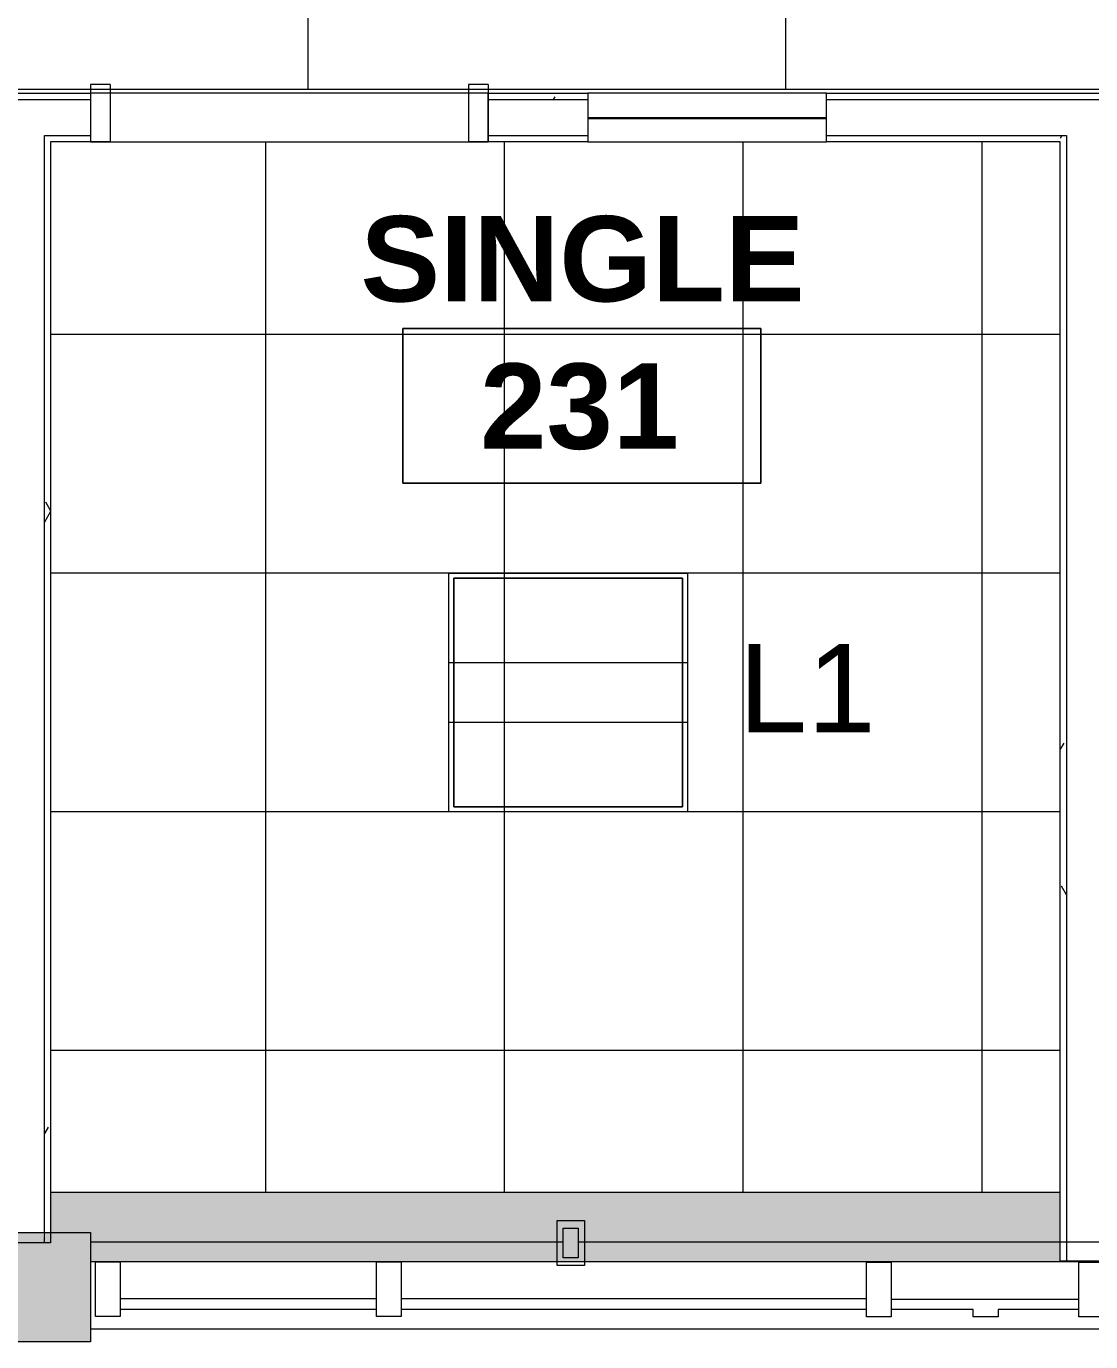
# Model space of a CAD drawing. Header units: inches. Extents: x -24 to 3083, y 122 to 13691.
# Drawn here: x 2143.8 to 2250.8, y 12105.2 to 12237.5 of the extents above; entities that cross this region are included whole.
import ezdxf

# ---------------------------------------------------------------- set-up
doc = ezdxf.new("R2010")
doc.units = ezdxf.units.IN
doc.header["$MEASUREMENT"] = 0
for name, color, linetype, lineweight in [('X2$0$A-AREA-IDEN', 2, 'Continuous', 9), ('X2$0$A-CLNG', 13, 'Continuous', 13), ('X2$0$A-CLNG-PATT', 13, 'Continuous', 13), ('X2$0$A-DOOR', 31, 'Continuous', 13), ('X2$0$A-DOOR-FRAM', 31, 'Continuous', 20), ('X2$0$A-GLAZ', 151, 'Continuous', 13), ('X2$0$A-WALL', 113, 'Continuous', 13), ('X2$0$A-WALL-PATT', 111, 'Continuous', 13), ('X2$0$E-ELEC-FIXT', 91, 'Continuous', 9), ('X2$0$E-LITE-EQPM', 33, 'Continuous', 9), ('X2$0$E-LITE-EQPM-IDEN', 33, 'Continuous', 9), ('X2$0$I-WALL', 2, 'Continuous', 9), ('X2$0$Plaza America_Tower 1_2nd Floor -REVIT_dwg', 8, 'Continuous', 9)]:
    doc.layers.add(name, color=color, linetype=linetype, lineweight=lineweight)
doc.styles.add('X2$0$Arial_3', font='arial.ttf', dxfattribs={"height": 8.851796})
doc.styles.add('X2$0$Swis721 Lt BT_B', font='', dxfattribs={"height": 8.583975})
doc.styles.get('X2$0$Swis721 Lt BT_B').set_extended_font_data('Swis721 Lt BT', bold=True)
pattern_1 = [(0, (0, 0), (30.72, 7.68), [1.267, -21.773, 1.267, -21.773, -122.88]), (0, (0, 0), (30.72, 7.68), [-46.08, 1.267, -44.813, 1.267, -21.773, -53.76]), (0, (0, 0), (30.72, 7.68), [-115.2, 1.267, -14.093, 1.267, -37.133]), (120, (11.52, 3.84), (-22.0110751, 22.7643004), [1.267, -21.773, 1.267, -21.773, -122.88]), (120, (11.52, 3.84), (-22.0110751, 22.7643004), [-46.08, 1.267, -44.813, 1.267, -21.773, -53.76]), (120, (11.52, 3.84), (-22.0110751, 22.7643004), [-115.2, 1.267, -14.093, 1.267, -37.133]), (240, (15.36, 19.2), (-8.7089249, -30.4443004), [1.267, -21.773, 1.267, -21.773, -122.88]), (240, (15.36, 19.2), (-8.7089249, -30.4443004), [-46.08, 1.267, -44.813, 1.267, -21.773, -53.76]), (240, (15.36, 19.2), (-8.7089249, -30.4443004), [-115.2, 1.267, -14.093, 1.267, -37.133])]

# ---------------------------------------------------------------- blocks, each defined once
blk = doc.blocks.new('X2$0$PS - Duplex - Duplex-V1-FIRST FLOOR')
at = {"layer": 'X2$0$E-ELEC-FIXT'}
for p, q in [((-1.375, -2.25), (-1.375, 2.25)), ((-1.375, 2.25), (1.375, 2.25)), ((-0.75, -1.5), (-0.75, 1.5)), ((-0.75, 1.5), (0.75, 1.5)), ((0.75, 1.5), (0.75, -1.5)), ((1.375, 2.25), (1.375, -2.25)), ((1.375, -2.25), (-1.375, -2.25)), ((0.75, -1.5), (-0.75, -1.5))]:
    blk.add_line(p, q, dxfattribs=at)
blk = doc.blocks.new('X2$0$Plaza America_Tower 1_2nd Floor -REVIT_dwg-5250115-FIRST FLOOR')
at = {"layer": 'X2$0$A-GLAZ', "color": 253, "lineweight": 9}
for p, q in [((27139.35, 12115.17), (27091.81, 12115.17)), ((27241.35, 12115.17), (27140.85, 12115.17)), ((27120.56, 12109.48), (27094.81, 12109.48)), ((27169.81, 12109.48), (27123.06, 12109.48)), ((27191.18, 12109.42), (27172.31, 12109.42)), ((27120.56, 12108.42), (27094.81, 12108.42)), ((27169.81, 12108.42), (27123.06, 12108.42)), ((27271.65, 12106.42), (27091.81, 12106.42))]:
    blk.add_line(p, q, dxfattribs=at)
at = {"layer": 'X2$0$A-GLAZ', "color": 253, "lineweight": 9, "flags": 128}
for points in [[(27094.81, 12113.21), (27094.81, 12107.71), (27092.31, 12107.71), (27092.31, 12113.21)], [(27120.56, 12113.21), (27123.06, 12113.21), (27123.06, 12107.71), (27120.56, 12107.71)], [(27172.31, 12113.17), (27172.31, 12107.67), (27169.81, 12107.67), (27169.81, 12113.17)]]:
    blk.add_lwpolyline(points, close=True, dxfattribs=at)
for points in [[(27193.68, 12113.17), (27193.68, 12107.67), (27191.18, 12107.67), (27191.18, 12113.17), (27193.81, 12113.17)], [(27191.18, 12108.42), (27183.06, 12108.42), (27183.06, 12107.67), (27180.56, 12107.67), (27180.56, 12108.42), (27172.31, 12108.42)]]:
    blk.add_lwpolyline(points, dxfattribs=at)
blk = doc.blocks.new('X2$0$Frameless opening with glazing - 24_ x 96_-4900874-FIRST FLOOR')
at = {"layer": 'X2$0$A-GLAZ', "lineweight": 30}
blk.add_line((-13.5, 0.0625), (10.5, 0.0625), dxfattribs=at)
blk = doc.blocks.new('X2$0$L-Ceiling Light - Linear Box - 2_x2_-4960925-FIRST FLOOR')
at = {"layer": 'X2$0$E-LITE-EQPM'}
for p, q in [((-12, -12), (-12, 12)), ((-12, 12), (12, 12)), ((-12, -12), (-12, 12)), ((-12, 12), (12, 12)), ((12, 12), (12, -12)), ((12, 12), (12, -12)), ((-11.5, -11.5), (-11.5, 11.5)), ((-11.5, 11.5), (11.5, 11.5)), ((11.5, 11.5), (-11.5, 11.5)), ((-11.5, 11.5), (-11.5, -11.5)), ((11.5, 11.5), (11.5, -11.5)), ((11.5, -11.5), (11.5, 11.5)), ((-12, 3), (12, 3)), ((-12, -3), (12, -3)), ((11.5, -11.5), (-11.5, -11.5)), ((-11.5, -11.5), (11.5, -11.5)), ((12, -12), (-12, -12)), ((12, -12), (-12, -12))]:
    blk.add_line(p, q, dxfattribs=at)
blk = doc.blocks.new('X2$0$Single Flush - OTJ_SOLIDFLUSH_ALUM-4900816-FIRST FLOOR')
at = {"layer": 'X2$0$A-DOOR-FRAM'}
for p, q in [((-20, -3.3125), (-20, 2.4375)), ((-20, 2.4375), (-18, 2.4375)), ((-18, -3.3125), (-18, 2.4375)), ((18.000004, -3.3125), (18.000004, 2.4375)), ((18.000004, 2.4375), (20.000004, 2.4375)), ((20.000004, -3.3125), (20.000004, 2.4375)), ((-20, -3.3125), (-18, -3.3125)), ((18.000004, -3.3125), (20.000004, -3.3125))]:
    blk.add_line(p, q, dxfattribs=at)
blk = doc.blocks.new('X2$0$Room Tag - Room Name and Number-3379422-FIRST FLOOR')
at = {"layer": 'X2$0$A-AREA-IDEN'}
for p, q in [((-0.1881, -0.1636), (-0.1881, -0.0018)), ((-0.1881, -0.0018), (0.1869, -0.0018)), ((0.1869, -0.0018), (-0.1881, -0.0018)), ((-0.1881, -0.0018), (-0.1881, -0.1636)), ((0.1869, -0.0018), (0.1869, -0.1636)), ((0.1869, -0.1636), (0.1869, -0.0018)), ((0.1869, -0.1636), (-0.1881, -0.1636)), ((-0.1881, -0.1636), (0.1869, -0.1636))]:
    blk.add_line(p, q, dxfattribs=at)
blk = doc.blocks.new('X2')
at = {"layer": 'X2$0$A-CLNG-PATT'}
h = blk.add_hatch(dxfattribs=at)
h.set_pattern_fill('FP2_63', color=256, style=0, pattern_type=2)
h.set_pattern_definition([(0, (0, 0), (15.36, 3.84), [1.267, -10.253, 1.267, -10.253, -61.44]), (0, (0, 0), (15.36, 3.84), [-23.04, 1.267, -21.773, 1.267, -10.253, -26.88]), (0, (0, 0), (15.36, 3.84), [-57.6, 1.267, -6.413, 1.267, -17.933]), (120, (5.76, 1.92), (-11.00553755, 11.3821502), [1.267, -10.253, 1.267, -10.253, -61.44]), (120, (5.76, 1.92), (-11.00553755, 11.3821502), [-23.04, 1.267, -21.773, 1.267, -10.253, -26.88]), (120, (5.76, 1.92), (-11.00553755, 11.3821502), [-57.6, 1.267, -6.413, 1.267, -17.933]), (240, (7.68, 9.6), (-4.35446245, -15.2221502), [1.267, -10.253, 1.267, -10.253, -61.44]), (240, (7.68, 9.6), (-4.35446245, -15.2221502), [-23.04, 1.267, -21.773, 1.267, -10.253, -26.88]), (240, (7.68, 9.6), (-4.35446245, -15.2221502), [-57.6, 1.267, -6.413, 1.267, -17.933])])
h.paths.add_polyline_path([(25691.32, 12113.17), (25691.32, 12115.17), (25694.33, 12115.17), (25694.33, 12119.17), (25540.29, 12119.17), (25540.31, 12115.17), (25546.57, 12115.17), (25546.57, 12113.17), (25641.98, 12113.17)], flags=0)
h.paths.add_polyline_path([(27572.06, 12113.17), (27652.06, 12113.17), (27652.06, 12120.17), (27551.48, 12120.17), (27551.48, 12116.17), (27572.06, 12116.17)], flags=0)
h.paths.add_polyline_path([(27727.85, 12113.17), (27857.06, 12113.17), (27857.06, 12116.17), (27863.43, 12116.17), (27863.43, 12120.17), (27712.06, 12120.17), (27712.06, 12113.17)], flags=0)
h.paths.add_polyline_path([(25902.15, 12113.17), (26071.82, 12113.17), (26071.82, 12115.17), (26092.64, 12115.17), (26092.64, 12119.17), (25871.64, 12119.17), (25871.64, 12115.17), (25891.98, 12115.17), (25891.98, 12113.17), (25892.28, 12113.17)], flags=0)
h.paths.add_polyline_path([(26371.98, 12113.17), (26451.31, 12113.17), (26451.31, 12116.42), (26456.31, 12116.42), (26456.31, 12119.17), (26351.64, 12119.17), (26351.64, 12115.17), (26371.98, 12115.17)], flags=0)
h.paths.add_polyline_path([(27031.65, 12113.17), (27031.65, 12116.17), (27052.47, 12116.17), (27052.47, 12120.17), (26946.47, 12120.17), (26946.47, 12116.23), (26951.31, 12116.23), (26951.31, 12113.17), (26954.78, 12113.17)], flags=0)
h.paths.add_polyline_path([(25751.48, 12113.17), (25831.82, 12113.17), (25831.82, 12115.17), (25852.64, 12115.17), (25852.64, 12119.17), (25751.48, 12119.17), (25751.48, 12115.17)], flags=0)
h.paths.add_polyline_path([(26160.01, 12113.17), (26311.82, 12113.17), (26311.82, 12115.17), (26332.64, 12115.17), (26332.64, 12119.17), (26164.26, 12119.17), (26164.26, 12113.24), (26159.38, 12113.24), (26159.38, 12119.17), (26111.64, 12119.17), (26111.64, 12115.17), (26131.98, 12115.17), (26131.98, 12113.17), (26159.38, 12113.17)], flags=0)
h.paths.add_polyline_path([(27271.65, 12113.21), (27271.65, 12116.17), (27292.23, 12116.17), (27292.2, 12120.17), (27194.18, 12120.17), (27194.18, 12113.28), (27189.3, 12113.28), (27189.3, 12120.17), (27087.81, 12120.17), (27087.81, 12116.17), (27091.81, 12116.17), (27091.81, 12113.21), (27206.38, 12113.21)], flags=0)
h.paths.add_polyline_path([(27380.2, 12113.21), (27516.01, 12113.21), (27516.01, 12120.17), (27311.23, 12120.17), (27311.23, 12116.17), (27331.81, 12116.17), (27331.81, 12113.21)], flags=0)
h.paths.add_polyline_path([(27707.81, 12116.17), (27707.81, 12120.17), (27656.31, 12120.17), (27656.31, 12116.17), (27698.4, 12116.17)], flags=0)
h.paths.add_polyline_path([(27524.06, 12116.17), (27532.48, 12116.17), (27532.48, 12120.17), (27520.26, 12120.17), (27520.26, 12116.17)], flags=0)
h.paths.add_polyline_path([(27082.93, 12116.17), (27082.93, 12120.17), (27071.47, 12120.17), (27071.47, 12116.17), (27079.65, 12116.17)], flags=0)
h.paths.add_polyline_path([(27892.05, 12141.26), (27892.05, 12150.42), (27894.55, 12150.42), (27894.55, 12295.1), (27892.3, 12295.1), (27892.3, 12337.45), (27888.3, 12337.45), (27888.3, 12141.26), (27892.04, 12141.26)], flags=0)
h.paths.add_polyline_path([(25515.38, 12141.56), (25515.38, 12341.92), (25511.32, 12341.92), (25511.31, 12295.17), (25509.06, 12295.17), (25509.06, 12150.42), (25511.38, 12150.42), (25511.38, 12141.56)], flags=0)
h.paths.add_polyline_path([(27888.08, 12365.35), (27892.31, 12365.35), (27892.32, 12412.17), (27894.57, 12412.17), (27894.57, 12492.67), (27892.32, 12492.67), (27892.32, 12552.67), (27894.3, 12552.67), (27894.3, 12633.17), (27892.05, 12633.17), (27892.02, 12641.67), (27888.05, 12641.67), (27888.05, 12365.35)], flags=0)
h.paths.add_polyline_path([(25511.32, 12365.92), (25515.32, 12365.92), (25515.32, 12403.92), (25511.32, 12403.92), (25511.32, 12385.92)], flags=0)
h.paths.add_polyline_path([(25511.32, 12408.79), (25515.32, 12408.79), (25515.32, 12512.67), (25511.32, 12512.67), (25511.31, 12492.67), (25509.32, 12492.67), (25509.32, 12412.17), (25511.32, 12412.17), (25511.32, 12408.79)], flags=0)
h.paths.add_polyline_path([(27888.05, 12688.92), (27892.05, 12688.92), (27892.05, 12711.17), (27894.18, 12711.17), (27894.18, 12791.83), (27892.3, 12791.83), (27892.3, 12844.17), (27888.05, 12844.17), (27888.05, 12689.78)], flags=0)
h.paths.add_polyline_path([(27892.21, 12849.04), (27892.3, 12849.04), (27892.32, 12852.67), (27894.3, 12852.67), (27894.3, 12933.17), (27892.05, 12933.17), (27892.05, 12959.85), (27888.05, 12959.85), (27888.05, 12849.04), (27888.31, 12849.04)], flags=0)
h = blk.add_hatch(dxfattribs=at)
h.set_pattern_fill('FP2_72', color=256, style=0, pattern_type=2)
h.set_pattern_definition([(0, (27036.077, 12394.856), (0, -24), []), (270, (27036.077, 12394.856), (-48, -3e-15), [])])
h.paths.add_polyline_path([(27295.99, 12231.09), (27295.99, 12466.86), (26994.03, 12466.86), (26994.02, 12575.73), (26934.12, 12575.73), (26934.12, 12337.09), (26809.71, 12337.09), (26815.76, 12296.23), (26823.31, 12296.23), (26823.31, 12252.96), (26822.31, 12251.96), (26822.31, 12234.02), (26823.31, 12233.02), (26823.31, 12231.09), (27295.62, 12231.09)], flags=0)
h.paths.add_polyline_path([(27175.83, 12341.83), (26988.08, 12341.83), (26988.08, 12346.86), (27269.7, 12346.86), (27269.7, 12341.83), (27206.38, 12341.83)], flags=0)
h = blk.add_hatch(dxfattribs=at)
h.set_pattern_fill('FP2_34', color=256, style=0, pattern_type=2)
h.set_pattern_definition([(90, (27151.825, 12182.473), (24, -1e-15), []), (0, (27151.825, 12182.473), (0, -24), [])])
h.paths.add_polyline_path([(27119.47, 12120.17), (27189.3, 12120.17), (27189.3, 12225.84), (27087.81, 12225.84), (27087.81, 12120.17)], flags=0)
at = {"layer": 'X2$0$A-WALL-PATT', "lineweight": 9}
h = blk.add_hatch(dxfattribs=at)
h.set_pattern_fill('FP2_1', color=256, style=0, pattern_type=2)
h.set_pattern_definition(pattern_1)
h.paths.add_polyline_path([(27253.99, 12230.09), (27253.99, 12230.72), (27236.18, 12230.72), (27236.18, 12230.09)], flags=0)
h.paths.add_polyline_path([(26926.31, 12230.09), (27007.28, 12230.09), (27007.28, 12230.72), (26922.06, 12230.72), (26922.06, 12230.09), (26922.68, 12230.09)], flags=0)
h.paths.add_polyline_path([(27293.99, 12230.09), (27295.99, 12230.09), (27295.99, 12230.72), (27293.99, 12230.72)], flags=0)
h.paths.add_polyline_path([(27206.38, 12230.09), (27212.18, 12230.09), (27212.18, 12230.72), (27165.81, 12230.72), (27165.81, 12230.09), (27194.18, 12230.09)], flags=0)
h.paths.add_polyline_path([(27031.28, 12230.09), (27038.54, 12230.09), (27038.54, 12230.72), (27031.28, 12230.72)], flags=0)
h.paths.add_polyline_path([(27087.35, 12230.09), (27091.81, 12230.09), (27091.81, 12230.72), (27078.54, 12230.72), (27078.54, 12230.09), (27087.18, 12230.09)], flags=0)
h.paths.add_polyline_path([(27141.81, 12230.09), (27141.81, 12230.72), (27131.81, 12230.72), (27131.81, 12230.09)], flags=0)
h = blk.add_hatch(dxfattribs=at)
h.set_pattern_fill('FP2_1', color=256, style=0, pattern_type=2)
h.set_pattern_definition(pattern_1)
h.paths.add_polyline_path([(26926.31, 12225.84), (27007.28, 12225.84), (27007.28, 12226.47), (26926.31, 12226.47)], flags=0)
h.paths.add_polyline_path([(27031.28, 12225.84), (27038.54, 12225.84), (27038.54, 12226.47), (27031.28, 12226.47)], flags=0)
h.paths.add_polyline_path([(27295.99, 12225.84), (27295.98, 12226.47), (27293.99, 12226.47), (27293.99, 12225.84)], flags=0)
h.paths.add_polyline_path([(27083.56, 12225.84), (27083.56, 12226.47), (27078.54, 12226.47), (27078.54, 12225.84), (27082.93, 12225.84)], flags=0)
h.paths.add_polyline_path([(27206.38, 12225.84), (27212.18, 12225.84), (27212.18, 12226.47), (27193.55, 12226.47), (27193.55, 12225.84), (27194.18, 12225.84)], flags=0)
h.paths.add_polyline_path([(27087.18, 12225.84), (27091.81, 12225.84), (27091.81, 12226.47), (27087.18, 12226.47)], flags=0)
h.paths.add_polyline_path([(27236.18, 12225.84), (27253.99, 12225.84), (27253.99, 12226.47), (27236.18, 12226.47)], flags=0)
h.paths.add_polyline_path([(27189.3, 12225.84), (27189.93, 12225.84), (27189.93, 12226.47), (27165.81, 12226.47), (27165.81, 12225.84)], flags=0)
h.paths.add_polyline_path([(27131.81, 12225.84), (27141.81, 12225.84), (27141.81, 12226.47), (27131.81, 12226.47)], flags=0)
h = blk.add_hatch(dxfattribs=at)
h.set_pattern_fill('FP2_1', color=256, style=0, pattern_type=2)
h.set_pattern_definition(pattern_1)
h.paths.add_polyline_path([(27087.18, 12116.17), (27087.81, 12116.17), (27087.81, 12225.84), (27087.18, 12225.84), (27087.18, 12117.08)], flags=0)
h = blk.add_hatch(dxfattribs=at)
h.set_pattern_fill('FP2_1', color=256, style=0, pattern_type=2)
h.set_pattern_definition(pattern_1)
h.paths.add_polyline_path([(27189.3, 12113.28), (27189.93, 12113.28), (27189.93, 12225.84), (27189.3, 12225.84), (27189.3, 12114.82)], flags=0)
blk.add_hatch(color=7, dxfattribs=at).paths.add_polyline_path([(27087.18, 12105.17), (27091.81, 12105.17), (27091.81, 12116.17), (27087.18, 12116.17), (27087.18, 12115.1), (27086.99, 12116.17), (27079.65, 12116.17), (27079.65, 12105.17), (27083.56, 12105.17)], flags=0)
at = {"layer": 'X2$0$A-CLNG'}
for p, q in [((27295.99, 12231.09), (26823.31, 12231.09)), ((27189.3, 12120.17), (27087.81, 12120.17)), ((27271.65, 12113.21), (27091.81, 12113.21))]:
    blk.add_line(p, q, dxfattribs=at)
at = {"layer": 'X2$0$A-WALL'}
for p, q in [((27078.54, 12230.09), (27091.81, 12230.09)), ((27131.81, 12230.09), (27141.81, 12230.09)), ((27165.81, 12230.09), (27212.18, 12230.09)), ((27087.18, 12115.1), (27087.18, 12226.47)), ((27087.18, 12226.47), (27091.81, 12226.47)), ((27131.81, 12226.47), (27141.81, 12226.47)), ((27165.81, 12226.47), (27189.93, 12226.47)), ((27189.93, 12226.47), (27189.93, 12113.28))]:
    blk.add_line(p, q, dxfattribs=at)
at = {"layer": 'X2$0$A-WALL', "color": 8, "lineweight": 20}
for p, q in [((27071.47, 12116.17), (27091.81, 12116.17)), ((27091.81, 12116.17), (27091.81, 12105.17)), ((27091.81, 12105.17), (27079.65, 12105.17))]:
    blk.add_line(p, q, dxfattribs=at)
at = {"layer": 'X2$0$I-WALL', "lineweight": 13}
for p, q in [((27078.54, 12230.72), (27091.81, 12230.72)), ((27091.81, 12230.72), (27091.81, 12225.84)), ((27131.81, 12225.84), (27131.81, 12230.72)), ((27131.81, 12230.72), (27141.81, 12230.72)), ((27141.81, 12230.72), (27141.81, 12225.84)), ((27165.81, 12225.84), (27165.81, 12230.72)), ((27165.81, 12230.72), (27212.18, 12230.72)), ((27087.81, 12225.84), (27087.81, 12115.1)), ((27091.81, 12225.84), (27087.81, 12225.84)), ((27141.81, 12225.84), (27131.81, 12225.84)), ((27189.3, 12225.84), (27165.81, 12225.84)), ((27189.3, 12113.28), (27189.3, 12225.84)), ((27087.81, 12115.1), (27082.93, 12115.1)), ((27194.18, 12113.28), (27189.3, 12113.28))]:
    blk.add_line(p, q, dxfattribs=at)
at = {"layer": 'X2$0$I-WALL'}
for p, q in [((27131.81, 12230.72), (27091.81, 12230.72)), ((27165.81, 12230.72), (27141.81, 12230.72)), ((27091.81, 12225.84), (27131.81, 12225.84)), ((27141.81, 12225.84), (27165.81, 12225.84))]:
    blk.add_line(p, q, dxfattribs=at)
at = {"layer": 'X2$0$A-AREA-IDEN', "xscale": 95.99999999999994, "yscale": 95.99999999999994, "zscale": 95.99999999999994}
blk.add_blockref('X2$0$Room Tag - Room Name and Number-3379422-FIRST FLOOR', (27141.26, 12207.23), dxfattribs=at)
at = {"layer": 'X2$0$A-DOOR', "rotation": 180}
blk.add_blockref('X2$0$Single Flush - OTJ_SOLIDFLUSH_ALUM-4900816-FIRST FLOOR', (27111.81, 12228.28), dxfattribs=at)
at = {"layer": 'X2$0$A-GLAZ', "rotation": 180}
blk.add_blockref('X2$0$Frameless opening with glazing - 24_ x 96_-4900874-FIRST FLOOR', (27152.31, 12228.28), dxfattribs=at)
at = {"layer": 'X2$0$E-ELEC-FIXT'}
blk.add_blockref('X2$0$PS - Duplex - Duplex-V1-FIRST FLOOR', (27140.1, 12115.1), dxfattribs=at)
at = {"layer": 'X2$0$E-LITE-EQPM'}
blk.add_blockref('X2$0$L-Ceiling Light - Linear Box - 2_x2_-4960925-FIRST FLOOR', (27139.83, 12170.47), dxfattribs=at)
at = {"layer": 'X2$0$Plaza America_Tower 1_2nd Floor -REVIT_dwg', "color": 253}
blk.add_blockref('X2$0$Plaza America_Tower 1_2nd Floor -REVIT_dwg-5250115-FIRST FLOOR', (0, 0), dxfattribs=at)
at = {"layer": 'X2$0$A-AREA-IDEN', "char_height": 8.584, "attachment_point": 2, "line_spacing_factor": 0.998538, "style": 'X2$0$Swis721 Lt BT_B'}
for s, insert, width in [('SINGLE', (27141.28, 12218.37), 49.464), ('231', (27140.99, 12203.55), 23.004)]:
    blk.add_mtext(s, dxfattribs=dict(at, insert=insert, width=width))
at = {"layer": 'X2$0$E-LITE-EQPM-IDEN', "insert": (27163.86, 12175.32), "char_height": 8.852, "width": 16.416, "attachment_point": 2, "line_spacing_factor": 0.938532, "style": 'X2$0$Arial_3'}
blk.add_mtext('L1', dxfattribs=at)

msp = doc.modelspace()

# ---------------------------------------------------------------- block references
at = {"color": 253, "lineweight": 5}
msp.add_blockref('X2', (-24941.6, 0), dxfattribs=at)

doc.saveas('drawing.dxf')
